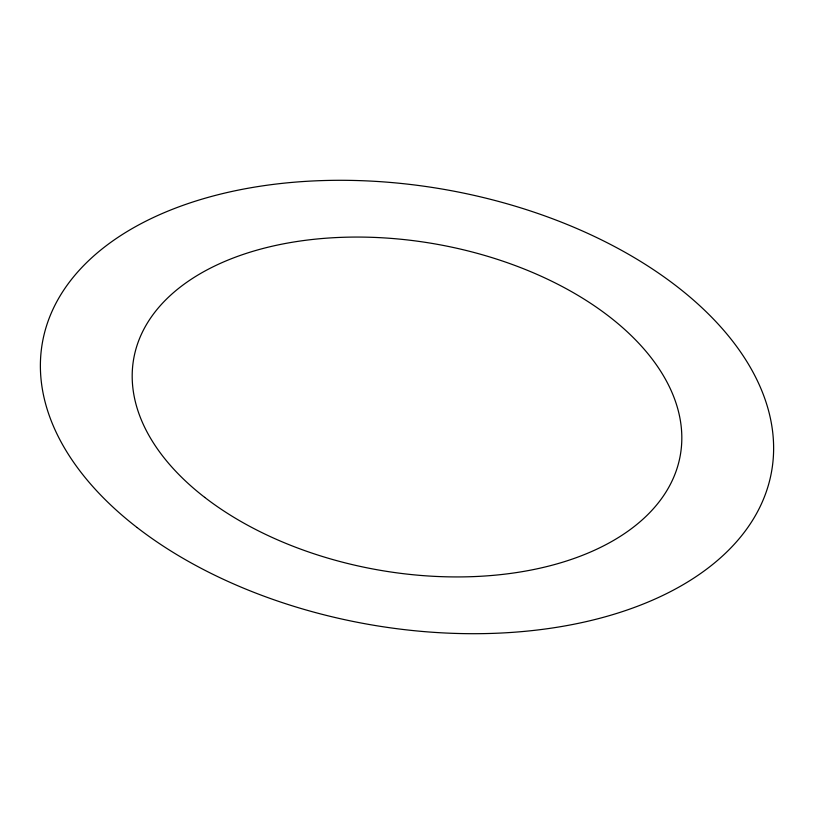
<?xml version="1.0" encoding="UTF-8"?>
<svg xmlns="http://www.w3.org/2000/svg" width="814" height="814" viewBox="0 0 814 814"><rect width="100%" height="100%" fill="white"/><g stroke="black" fill="none" stroke-linecap="round" stroke-linejoin="round"><path stroke-width="1.22" d="M137.128 527.553A370.238 220.747 10 0 0 756.847 512.993A370.238 220.747 10 0 0 327.035 180.454A370.238 220.747 10 0 0 137.128 527.553M204.701 497.364A277.533 165.476 10 0 0 669.24 486.457A277.533 165.476 10 0 0 347.059 237.179A277.533 165.476 10 0 0 204.701 497.364"/></g></svg>
